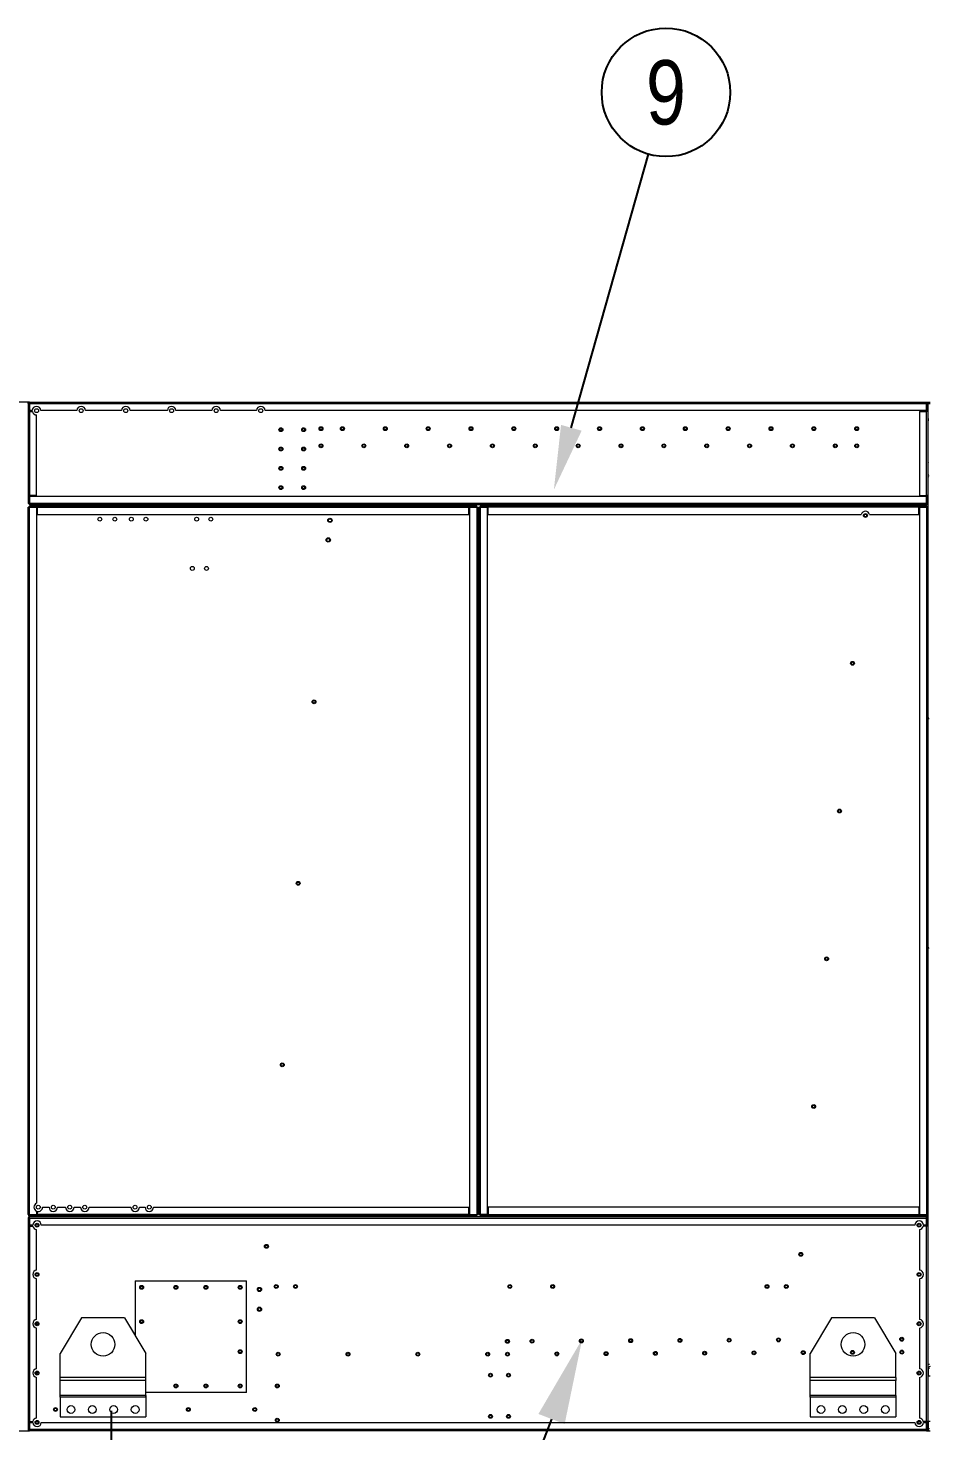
# Model space of a CAD drawing. Header units: millimetres. Extents: x -662756 to 31653, y -141394 to 22156.
# Drawn here: x 12839 to 14941, y 8944 to 12216 of the extents above; entities that cross this region are included whole.
import ezdxf
from ezdxf import colors
from ezdxf.entities.mleader import LeaderData, LeaderLine
from ezdxf.enums import TextEntityAlignment as Align
from ezdxf.math import Vec2, Vec3

# ---------------------------------------------------------------- set-up
doc = ezdxf.new("R2010")
doc.units = ezdxf.units.MM
doc.linetypes.add('CENTER', pattern=[2, 1.25, -0.25, 0.25, -0.25])
for name, color, linetype in [('1', 1, 'CENTER'), ('냉각탑_dim', 1, 'Continuous'), ('냉각탑_text', 3, 'Continuous')]:
    doc.layers.add(name, color=color, linetype=linetype)
doc.styles.get("Standard").update_dxf_attribs({"font": 'arial.ttf'})
doc.dimstyles.new('1.40', dxfattribs={"dimscale": 20, "dimtxt": 1.5, "dimasz": 1, "dimexe": 0.5, "dimexo": 0.5, "dimgap": 0.5, "dimtad": 1, "dimdec": 0, "dimzin": 0, "dimdsep": 46, "dimtxsty": 'Standard', "dimcen": 0, "dimclrd": 2, "dimclre": 2, "dimclrt": 3, "dimadec": 0, "dimazin": 0, "dimtfac": 1, "dimtdec": 0, "dimtmove": 0, "dimatfit": 0, "dimfxl": 1, "dimtolj": 1, "dimtzin": 0, "dimlwd": -1, "dimlwe": -1, "dimarcsym": 0})

# ---------------------------------------------------------------- blocks, each defined once
blk = doc.blocks.new('*D119')
at = {"color": 2, "transparency": 16777216}
for p, q in [((11838.8, 8849), (11838.8, 7799.3)), ((12838.8, 8847.3), (12838.8, 7799.3)), ((11958.8, 7809.3), (12718.8, 7809.3))]:
    blk.add_line(p, q, dxfattribs=at)
for points in [[(11958.8, 7829.3), (11958.8, 7789.3), (11838.8, 7809.3)], [(12718.8, 7829.3), (12718.8, 7789.3), (12838.8, 7809.3)]]:
    blk.add_solid(points, dxfattribs=at)
at = {"layer": 'Defpoints', "color": 0, "transparency": 16777216}
for p in [(11838.8, 8949), (12838.8, 8947.3), (12838.8, 7809.3)]:
    blk.add_point(p, dxfattribs=at)
at = {"color": 3, "lineweight": 5, "transparency": 16777216, "insert": (12338.8, 7940.8), "char_height": 140, "attachment_point": 5}
blk.add_mtext('\\A1;1000', dxfattribs=at)
blk = doc.blocks.new('*D122')
at = {"color": 2, "transparency": 16777216}
for p, q in [((12838.8, 8847.3), (12838.8, 7799.3)), ((17338.8, 8848.5), (17338.8, 7799.3)), ((12958.8, 7809.3), (17218.8, 7809.3))]:
    blk.add_line(p, q, dxfattribs=at)
for points in [[(12958.8, 7829.3), (12958.8, 7789.3), (12838.8, 7809.3)], [(17218.8, 7829.3), (17218.8, 7789.3), (17338.8, 7809.3)]]:
    blk.add_solid(points, dxfattribs=at)
at = {"layer": 'Defpoints', "color": 0, "transparency": 16777216}
for p in [(12838.8, 8947.3), (17338.8, 8948.5), (17338.8, 7809.3)]:
    blk.add_point(p, dxfattribs=at)
at = {"color": 3, "lineweight": 5, "transparency": 16777216, "insert": (15088.8, 7940.8), "char_height": 140, "attachment_point": 5}
blk.add_mtext('\\A1;4500', dxfattribs=at)
blk = doc.blocks.new('1')
at = {"color": 0, "lineweight": 20}
for p, q in [((12838.8, 11343.8), (11838.8, 11343.8)), ((12842.3, 11343.8), (12838.8, 11343.8)), ((12838.8, 11340.3), (12838.8, 11343.8)), ((14935.3, 8943.8), (14943.5, 8943.8))]:
    blk.add_line(p, q, dxfattribs=at)
at = {"color": 7, "lineweight": 20, "ltscale": 0.001111}
for p, q in [((12840.8, 11340.3), (12838.8, 11340.3)), ((12842.3, 11323.8), (12842.3, 11321.8)), ((14938.8, 11340.3), (14936.8, 11340.3)), ((14938.8, 11304.9), (14940.8, 11304.9)), ((14938.8, 11301.8), (14940.8, 11301.8)), ((12838.8, 11107.3), (12840.8, 11107.3)), ((12842.3, 11125.8), (12842.3, 11123.8)), ((13395.3, 11103.8), (13395.3, 11101.8)), ((13399.8, 11101.8), (13399.8, 11103.8)), ((13401.8, 11101.8), (13401.8, 11103.8)), ((13403.8, 11103.8), (13403.8, 11101.8)), ((13407.3, 11103.8), (13407.3, 11101.8)), ((13503.3, 11103.8), (13503.3, 11101.8)), ((13506.8, 11103.8), (13506.8, 11101.8)), ((14936.8, 11107.3), (14938.8, 11107.3)), ((12840.8, 9440.3), (12838.8, 9440.3)), ((14938.8, 9440.3), (14936.8, 9440.3)), ((12842.3, 9423.8), (12842.3, 9421.8)), ((12838.8, 8947.3), (12840.8, 8947.3)), ((12842.3, 8965.8), (12842.3, 8963.8)), ((14936.8, 8947.3), (14938.8, 8947.3))]:
    blk.add_line(p, q, dxfattribs=at)
at = {"color": 7, "lineweight": 20, "ltscale": 0.010278}
for p, q in [((12838.8, 11340.3), (12838.8, 11321.8)), ((12840.8, 11321.8), (12840.8, 11340.3)), ((14935.3, 11321.8), (14935.3, 11340.3)), ((14936.8, 11340.3), (14936.8, 11321.8)), ((14938.8, 11321.8), (14938.8, 11340.3)), ((12838.8, 11125.8), (12838.8, 11107.3)), ((12840.8, 11107.3), (12840.8, 11125.8)), ((12860.4, 11101.8), (12841.9, 11101.8)), ((12841.9, 11100.2), (12860.4, 11100.2)), ((12841.9, 11098.7), (12860.4, 11098.7)), ((13885.7, 11101.8), (13867.2, 11101.8)), ((13867.2, 11100.2), (13885.7, 11100.2)), ((13867.2, 11098.7), (13885.7, 11098.7)), ((13912.4, 11101.8), (13893.9, 11101.8)), ((13893.9, 11100.2), (13912.4, 11100.2)), ((13893.9, 11098.7), (13912.4, 11098.7)), ((14935.7, 11101.8), (14917.2, 11101.8)), ((14917.2, 11100.2), (14935.7, 11100.2)), ((14917.2, 11098.7), (14935.7, 11098.7)), ((14935.3, 11107.3), (14935.3, 11125.8)), ((14936.8, 11125.8), (14936.8, 11107.3)), ((14938.8, 11107.3), (14938.8, 11125.8)), ((12838.8, 9440.3), (12838.8, 9421.8)), ((12840.8, 9421.8), (12840.8, 9440.3)), ((12860.4, 9447.4), (12841.9, 9447.4)), ((12841.9, 9445.8), (12860.4, 9445.8)), ((13885.7, 9447.4), (13867.2, 9447.4)), ((13867.2, 9445.8), (13885.7, 9445.8)), ((13912.4, 9447.4), (13893.9, 9447.4)), ((13893.9, 9445.8), (13912.4, 9445.8)), ((14935.7, 9447.4), (14917.2, 9447.4)), ((14917.2, 9445.8), (14935.7, 9445.8)), ((14935.3, 9421.8), (14935.3, 9440.3)), ((14936.8, 9440.3), (14936.8, 9421.8)), ((14938.8, 9421.8), (14938.8, 9440.3)), ((12838.8, 8965.8), (12838.8, 8947.3)), ((12840.8, 8947.3), (12840.8, 8965.8)), ((14935.3, 8947.3), (14935.3, 8965.8)), ((14936.8, 8965.8), (14936.8, 8947.3)), ((14938.8, 8947.3), (14938.8, 8965.8))]:
    blk.add_line(p, q, dxfattribs=at)
at = {"color": 7, "lineweight": 20, "ltscale": 0.000833333}
for p, q in [((12842.3, 11340.3), (12840.8, 11340.3)), ((14935.3, 11340.3), (14936.8, 11340.3)), ((12842.3, 11107.3), (12840.8, 11107.3)), ((12841.9, 11098.7), (12841.9, 11100.2)), ((13885.7, 11098.7), (13885.7, 11100.2)), ((13893.9, 11098.7), (13893.9, 11100.2)), ((14935.3, 11107.3), (14936.8, 11107.3)), ((14935.7, 11098.7), (14935.7, 11100.2)), ((12842.3, 9440.3), (12840.8, 9440.3)), ((12841.9, 9448.9), (12841.9, 9447.4)), ((13885.7, 9448.9), (13885.7, 9447.4)), ((13893.9, 9448.9), (13893.9, 9447.4)), ((14935.3, 9440.3), (14936.8, 9440.3)), ((14935.7, 9448.9), (14935.7, 9447.4)), ((12842.3, 8947.3), (12840.8, 8947.3)), ((14935.3, 8947.3), (14936.8, 8947.3))]:
    blk.add_line(p, q, dxfattribs=at)
at = {"color": 7, "lineweight": 20}
for p, q in [((12842.3, 11343.8), (14935.3, 11343.8)), ((12842.3, 11340.3), (14935.3, 11340.3)), ((14935.3, 11323.8), (13391.8, 11323.8)), ((14938.8, 9098.9), (14938.8, 11340.7)), ((12838.8, 9448.9), (12838.8, 11098.7)), ((12841.9, 9448.9), (12841.9, 11098.7)), ((14935.3, 11123.8), (12842.3, 11123.8)), ((14935.3, 11107.3), (12842.3, 11107.3)), ((14935.3, 11103.8), (12842.3, 11103.8)), ((12858.8, 11098.7), (12858.8, 9475)), ((12860.4, 11101.8), (13867.2, 11101.8)), ((12860.4, 11098.7), (13867.2, 11098.7)), ((13868.8, 11098.7), (13868.8, 9448.9)), ((13885.7, 11098.7), (13885.7, 9448.9)), ((13888.8, 11098.7), (13888.8, 9448.9)), ((13890.8, 11098.7), (13890.8, 9448.9)), ((13893.9, 11098.7), (13893.9, 9448.9)), ((13910.8, 9448.9), (13910.8, 11098.7)), ((14917.2, 11101.8), (13912.4, 11101.8)), ((14917.2, 11098.7), (13912.4, 11098.7)), ((14918.8, 11098.7), (14918.8, 9448.9)), ((14935.7, 9448.9), (14935.7, 11098.7)), ((12860.4, 11081.8), (13867.2, 11081.8)), ((14917.2, 9465.8), (13912.4, 9465.8)), ((12842.3, 9443.8), (14935.3, 9443.8)), ((12842.3, 9440.3), (14935.3, 9440.3)), ((13867.2, 9448.9), (12860.4, 9448.9)), ((13867.2, 9445.8), (12860.4, 9445.8)), ((13912.4, 9448.9), (14917.2, 9448.9)), ((13912.4, 9445.8), (14917.2, 9445.8)), ((14907.8, 9423.8), (12869.8, 9423.8)), ((14935.3, 8947.3), (12842.3, 8947.3)), ((14935.3, 8943.8), (12842.3, 8943.8)), ((12869.8, 8963.8), (14907.8, 8963.8))]:
    blk.add_line(p, q, dxfattribs=at)
at = {"color": 7, "lineweight": 20, "ltscale": 0.001944}
for p, q in [((12842.3, 11340.3), (12842.3, 11343.8)), ((14935.3, 11340.3), (14935.3, 11343.8)), ((12838.8, 11321.8), (12842.3, 11321.8)), ((14938.8, 11321.8), (14935.3, 11321.8)), ((12838.8, 11125.8), (12842.3, 11125.8)), ((12842.3, 11107.3), (12842.3, 11103.8)), ((14938.8, 11125.8), (14935.3, 11125.8)), ((14935.3, 11107.3), (14935.3, 11103.8)), ((12842.3, 9440.3), (12842.3, 9443.8)), ((14935.3, 9440.3), (14935.3, 9443.8)), ((12838.8, 9421.8), (12842.3, 9421.8)), ((14938.8, 9421.8), (14935.3, 9421.8)), ((12838.8, 8965.8), (12842.3, 8965.8)), ((12842.3, 8947.3), (12842.3, 8943.8)), ((14938.8, 8965.8), (14935.3, 8965.8)), ((14935.3, 8947.3), (14935.3, 8943.8))]:
    blk.add_line(p, q, dxfattribs=at)
at = {"color": 7, "lineweight": 20, "ltscale": 0.009167}
for p, q in [((12842.3, 11340.3), (12842.3, 11323.8)), ((14935.3, 11323.8), (14935.3, 11340.3)), ((14918.8, 11321.8), (14935.3, 11321.8)), ((12858.8, 11125.8), (12842.3, 11125.8)), ((12842.3, 11123.8), (12842.3, 11107.3)), ((14918.8, 11125.8), (14935.3, 11125.8)), ((14935.3, 11107.3), (14935.3, 11123.8)), ((12842.3, 9440.3), (12842.3, 9423.8)), ((14935.3, 9423.8), (14935.3, 9440.3)), ((12842.3, 8963.8), (12842.3, 8947.3)), ((14935.3, 8947.3), (14935.3, 8963.8))]:
    blk.add_line(p, q, dxfattribs=at)
at = {"color": 7, "lineweight": 20, "ltscale": 0.003611}
blk.add_line((12848.8, 11323.8), (12842.3, 11323.8), dxfattribs=at)
at = {"color": 7, "lineweight": 20, "ltscale": 0.046667}
for p, q in [((12952.8, 11323.8), (12868.8, 11323.8)), ((13056.8, 11323.8), (12972.8, 11323.8)), ((13267.8, 11323.8), (13183.8, 11323.8)), ((13371.8, 11323.8), (13287.8, 11323.8))]:
    blk.add_line(p, q, dxfattribs=at)
at = {"color": 7, "lineweight": 20, "ltscale": 0.048333}
blk.add_line((13163.8, 11323.8), (13076.8, 11323.8), dxfattribs=at)
at = {"color": 7, "lineweight": 20, "ltscale": 0.004778}
for p, q in [((14935.3, 11343.8), (14943.9, 11343.8)), ((14935.3, 11340.7), (14943.9, 11340.7))]:
    blk.add_line(p, q, dxfattribs=at)
at = {"color": 7, "lineweight": 20, "ltscale": 0.108889}
for p, q in [((12838.8, 11321.8), (12838.8, 11125.8)), ((12842.3, 11321.8), (12842.3, 11125.8)), ((14918.8, 11321.8), (14918.8, 11125.8)), ((14935.3, 11125.8), (14935.3, 11321.8)), ((14938.8, 11125.8), (14938.8, 11321.8))]:
    blk.add_line(p, q, dxfattribs=at)
at = {"color": 7, "lineweight": 20, "ltscale": 0.003723}
blk.add_line((12842.3, 11321.8), (12849, 11321.8), dxfattribs=at)
at = {"color": 7, "lineweight": 20, "ltscale": 0.104444}
blk.add_line((12858.8, 11125.8), (12858.8, 11313.8), dxfattribs=at)
at = {"color": 7, "lineweight": 20, "ltscale": 0.002887}
blk.add_line((13431.4, 11277.8), (13426.2, 11277.8), dxfattribs=at)
at = {"color": 7, "lineweight": 20, "ltscale": 0.001247}
for p, q in [((14938.8, 11202.5), (14940.8, 11203.5)), ((14940.8, 11173.3), (14938.8, 11172.3)), ((14940.8, 11169.9), (14938.8, 11168.8))]:
    blk.add_line(p, q, dxfattribs=at)
at = {"color": 7, "lineweight": 20, "ltscale": 0.001722}
for p, q in [((12841.9, 11098.7), (12838.8, 11098.7)), ((12860.4, 11098.7), (12860.4, 11101.8)), ((13867.2, 11098.7), (13867.2, 11101.8)), ((13885.7, 11098.7), (13888.8, 11098.7)), ((13890.8, 11098.7), (13893.9, 11098.7)), ((13912.4, 11101.8), (13912.4, 11098.7)), ((14917.2, 11101.8), (14917.2, 11098.7)), ((14938.8, 11098.7), (14935.7, 11098.7)), ((12841.9, 9448.9), (12838.8, 9448.9)), ((12860.4, 9448.9), (12860.4, 9445.8)), ((13867.2, 9448.9), (13867.2, 9445.8)), ((13885.7, 9448.9), (13888.8, 9448.9)), ((13890.8, 9448.9), (13893.9, 9448.9)), ((13912.4, 9445.8), (13912.4, 9448.9)), ((14917.2, 9445.8), (14917.2, 9448.9)), ((14938.8, 9448.9), (14935.7, 9448.9)), ((14941.9, 9098.9), (14938.8, 9098.9))]:
    blk.add_line(p, q, dxfattribs=at)
at = {"color": 7, "lineweight": 20, "ltscale": 0.000888889}
for p, q in [((12841.9, 11101.8), (12841.9, 11100.2)), ((13885.7, 11100.2), (13885.7, 11101.8)), ((13893.9, 11101.8), (13893.9, 11100.2)), ((14935.7, 11100.2), (14935.7, 11101.8)), ((12841.9, 9447.4), (12841.9, 9445.8)), ((12860.4, 9448.9), (12858.8, 9448.9)), ((13868.8, 9448.9), (13867.2, 9448.9)), ((13885.7, 9445.8), (13885.7, 9447.4)), ((13893.9, 9447.4), (13893.9, 9445.8)), ((13912.4, 9448.9), (13910.8, 9448.9)), ((14918.8, 9448.9), (14917.2, 9448.9)), ((14935.7, 9445.8), (14935.7, 9447.4))]:
    blk.add_line(p, q, dxfattribs=at)
at = {"color": 7, "lineweight": 20, "ltscale": 0.009389}
for p, q in [((12858.8, 11098.7), (12841.9, 11098.7)), ((12860.4, 11098.7), (12860.4, 11081.8)), ((13867.2, 11081.8), (13867.2, 11098.7)), ((13885.7, 11098.7), (13868.8, 11098.7)), ((13910.8, 11098.7), (13893.9, 11098.7)), ((13912.4, 11081.8), (13912.4, 11098.7)), ((14917.2, 11081.8), (14917.2, 11098.7)), ((14918.8, 11098.7), (14935.7, 11098.7)), ((13867.2, 9448.9), (13867.2, 9465.8)), ((13912.4, 9465.8), (13912.4, 9448.9)), ((14917.2, 9465.8), (14917.2, 9448.9)), ((12841.9, 9448.9), (12858.8, 9448.9)), ((13868.8, 9448.9), (13885.7, 9448.9)), ((13910.8, 9448.9), (13893.9, 9448.9)), ((14918.8, 9448.9), (14935.7, 9448.9))]:
    blk.add_line(p, q, dxfattribs=at)
at = {"color": 7, "lineweight": 20, "ltscale": 0.001115}
for p, q in [((13559.9, 11101.8), (13560, 11103.8)), ((14170, 11103.8), (14169.9, 11101.8)), ((14169.9, 11101.8), (14170, 11103.8)), ((14780, 11103.8), (14779.9, 11101.8)), ((14783, 11101.8), (14783.2, 11103.8)), ((14809.6, 11101.8), (14809.8, 11103.8)), ((13386, 9443.8), (13386.2, 9445.8)), ((13412.6, 9443.8), (13412.8, 9445.8)), ((13414.8, 9443.8), (13415, 9445.8)), ((14025, 9445.8), (14024.8, 9443.8)), ((14024.8, 9443.8), (14025, 9445.8)), ((14635, 9445.8), (14634.8, 9443.8)), ((14637.9, 9443.8), (14638.1, 9445.8)), ((14664.5, 9443.8), (14664.7, 9445.8))]:
    blk.add_line(p, q, dxfattribs=at)
at = {"color": 7, "lineweight": 20, "ltscale": 0.483602}
blk.add_line((13912.4, 11081.8), (14782.9, 11081.8), dxfattribs=at)
at = {"color": 7, "lineweight": 20, "ltscale": 0.063895}
blk.add_line((14802.2, 11081.8), (14917.2, 11081.8), dxfattribs=at)
at = {"color": 7, "lineweight": 20, "ltscale": 0.001192}
for p, q in [((14940.8, 10606.2), (14938.8, 10605.5)), ((14940.8, 10605.2), (14938.8, 10604.4))]:
    blk.add_line(p, q, dxfattribs=at)
at = {"color": 7, "lineweight": 20, "ltscale": 0.001281}
for p, q in [((14940.8, 10071.1), (14938.8, 10070)), ((14940.8, 10070), (14938.8, 10068.8))]:
    blk.add_line(p, q, dxfattribs=at)
at = {"color": 7, "lineweight": 20, "ltscale": 0.008333}
for p, q in [((12872.7, 9465.8), (12887.7, 9465.8)), ((12946.1, 9465.8), (12961.1, 9465.8))]:
    blk.add_line(p, q, dxfattribs=at)
at = {"color": 7, "lineweight": 20, "ltscale": 0.010222}
blk.add_line((12907.7, 9465.8), (12926.1, 9465.8), dxfattribs=at)
at = {"color": 7, "lineweight": 20, "ltscale": 0.054101}
blk.add_line((12981.1, 9465.8), (13078.5, 9465.8), dxfattribs=at)
at = {"color": 7, "lineweight": 20, "ltscale": 0.007333}
blk.add_line((13098.5, 9465.8), (13111.7, 9465.8), dxfattribs=at)
at = {"color": 7, "lineweight": 20, "ltscale": 0.408607}
blk.add_line((13131.7, 9465.8), (13867.2, 9465.8), dxfattribs=at)
at = {"color": 7, "lineweight": 20, "ltscale": 0.004279}
for p, q in [((12858.8, 9456.6), (12858.8, 9448.9)), ((12842.3, 9421.8), (12850, 9421.8)), ((14935.3, 9421.8), (14927.6, 9421.8)), ((12842.3, 8965.8), (12850, 8965.8)), ((14935.3, 8965.8), (14927.6, 8965.8))]:
    blk.add_line(p, q, dxfattribs=at)
at = {"color": 7, "lineweight": 20, "ltscale": 0.003985}
blk.add_line((12860.4, 9456.1), (12860.4, 9448.9), dxfattribs=at)
at = {"color": 7, "lineweight": 20, "ltscale": 0.253333}
for p, q in [((12838.8, 9421.8), (12838.8, 8965.8)), ((12842.3, 9421.8), (12842.3, 8965.8)), ((14935.3, 8965.8), (14935.3, 9421.8)), ((14938.8, 8965.8), (14938.8, 9421.8))]:
    blk.add_line(p, q, dxfattribs=at)
at = {"color": 7, "lineweight": 20, "ltscale": 0.004167}
for p, q in [((12849.8, 9423.8), (12842.3, 9423.8)), ((14935.3, 9423.8), (14927.8, 9423.8)), ((12842.3, 8963.8), (12849.8, 8963.8)), ((14927.8, 8963.8), (14935.3, 8963.8))]:
    blk.add_line(p, q, dxfattribs=at)
at = {"color": 7, "lineweight": 20, "ltscale": 0.052833}
for p, q in [((12858.8, 9318.8), (12858.8, 9413.9)), ((14918.8, 9413.9), (14918.8, 9318.8)), ((12858.8, 9203.8), (12858.8, 9298.9)), ((14918.8, 9298.9), (14918.8, 9203.8)), ((12858.8, 9088.8), (12858.8, 9183.9)), ((14918.8, 9183.9), (14918.8, 9088.8)), ((12858.8, 8973.8), (12858.8, 9068.9)), ((14918.8, 9068.9), (14918.8, 8973.8))]:
    blk.add_line(p, q, dxfattribs=at)
at = {"color": 7, "lineweight": 20, "ltscale": 0.144444}
for p, q in [((13088.8, 9293.8), (13348.8, 9293.8)), ((13088.8, 9293.8), (13088.8, 9166.3)), ((13348.8, 9033.8), (13348.8, 9293.8)), ((13348.8, 9033.8), (13113.8, 9033.8))]:
    blk.add_line(p, q, dxfattribs=at)
at = {"color": 7, "lineweight": 20, "ltscale": 1.31036e-06}
blk.add_line((13373.8, 9273.8), (13373.8, 9273.8), dxfattribs=at)
at = {"color": 7, "lineweight": 20, "ltscale": 0.003143}
for p, q in [((12858.8, 9196.6), (12858.8, 9191)), ((12858.8, 9081.6), (12858.8, 9076))]:
    blk.add_line(p, q, dxfattribs=at)
at = {"color": 7, "lineweight": 20, "ltscale": 0.053832}
for p, q in [((12963.8, 9207.8), (12913.8, 9124.8)), ((13063.8, 9207.8), (13113.8, 9124.8)), ((14713.8, 9207.8), (14663.8, 9124.8)), ((14813.8, 9207.8), (14863.8, 9124.8))]:
    blk.add_line(p, q, dxfattribs=at)
at = {"color": 7, "lineweight": 20, "ltscale": 0.055556}
for p, q in [((13063.8, 9207.8), (12963.8, 9207.8)), ((14813.8, 9207.8), (14713.8, 9207.8))]:
    blk.add_line(p, q, dxfattribs=at)
at = {"color": 7, "lineweight": 20, "ltscale": 0.026916}
blk.add_line((13063.8, 9207.8), (13088.8, 9166.3), dxfattribs=at)
at = {"color": 7, "lineweight": 20, "ltscale": 1.31073e-06}
blk.add_line((13373.8, 9227.8), (13373.8, 9227.8), dxfattribs=at)
at = {"color": 7, "lineweight": 20, "ltscale": 0.031187}
for p, q in [((12913.8, 9068.7), (12913.8, 9124.8)), ((14663.8, 9068.7), (14663.8, 9124.8)), ((14863.8, 9068.7), (14863.8, 9124.8))]:
    blk.add_line(p, q, dxfattribs=at)
at = {"color": 7, "lineweight": 20, "ltscale": 0.004095}
blk.add_line((13113.8, 9022.9), (13113.8, 9124.8), dxfattribs=at)
at = {"color": 7, "lineweight": 20, "ltscale": 0.003919}
for p, q in [((12913.8, 9061.6), (12913.8, 9068.7)), ((14663.8, 9061.6), (14663.8, 9068.7)), ((14863.8, 9068.7), (14863.8, 9061.6))]:
    blk.add_line(p, q, dxfattribs=at)
at = {"color": 7, "lineweight": 20, "ltscale": 0.097222}
for p, q in [((13113.8, 9068.7), (12913.8, 9068.7)), ((13113.8, 9061.6), (12913.8, 9061.6))]:
    blk.add_line(p, q, dxfattribs=at)
at = {"color": 7, "lineweight": 20, "ltscale": 0.111111}
for p, q in [((14863.8, 9068.7), (14663.8, 9068.7)), ((14863.8, 9061.6), (14663.8, 9061.6)), ((13113.8, 9026.4), (12913.8, 9026.4)), ((13113.8, 9022.9), (12913.8, 9022.9)), ((14863.8, 9026.4), (14663.8, 9026.4)), ((14863.8, 9022.9), (14663.8, 9022.9)), ((12913.8, 8976.8), (13113.8, 8976.8)), ((14663.8, 8976.8), (14863.8, 8976.8))]:
    blk.add_line(p, q, dxfattribs=at)
at = {"color": 7, "lineweight": 20, "ltscale": 0.001778}
for p, q in [((14942, 9089.1), (14938.8, 9089.1)), ((14942, 8948.5), (14938.8, 8948.5))]:
    blk.add_line(p, q, dxfattribs=at)
at = {"color": 7, "lineweight": 20, "ltscale": 0.009611}
for p, q in [((14938.8, 9089.1), (14938.8, 9071.8)), ((14938.8, 8965.8), (14938.8, 8948.5))]:
    blk.add_line(p, q, dxfattribs=at)
at = {"color": 7, "lineweight": 20, "ltscale": 0.002611}
for p, q in [((14943.5, 9071.8), (14938.8, 9071.8)), ((14943.5, 8965.8), (14938.8, 8965.8))]:
    blk.add_line(p, q, dxfattribs=at)
at = {"color": 7, "lineweight": 20, "ltscale": 0.058889}
blk.add_line((14938.8, 8965.8), (14938.8, 9071.8), dxfattribs=at)
at = {"color": 7, "lineweight": 20, "ltscale": 0.019545}
for p, q in [((12913.8, 9026.4), (12913.8, 9061.6)), ((14663.8, 9026.4), (14663.8, 9061.6)), ((14863.8, 9026.4), (14863.8, 9061.6))]:
    blk.add_line(p, q, dxfattribs=at)
at = {"color": 7, "lineweight": 20, "ltscale": 0.001959}
for p, q in [((12913.8, 9022.9), (12913.8, 9026.4)), ((13113.8, 9026.4), (13113.8, 9022.9)), ((14663.8, 9022.9), (14663.8, 9026.4)), ((14863.8, 9026.4), (14863.8, 9022.9))]:
    blk.add_line(p, q, dxfattribs=at)
at = {"color": 7, "lineweight": 20, "ltscale": 0.025612}
for p, q in [((12913.8, 9022.9), (12913.8, 8976.8)), ((13113.8, 9022.9), (13113.8, 8976.8)), ((14663.8, 9022.9), (14663.8, 8976.8)), ((14863.8, 9022.9), (14863.8, 8976.8))]:
    blk.add_line(p, q, dxfattribs=at)
at = {"color": 7, "lineweight": 20, "ltscale": 0.014167}
blk.add_line((12814.8, 8943.8), (12842.3, 8943.8), dxfattribs=at)
at = {"color": 7, "lineweight": 20}
for centre, radius in [((12858.8, 11323.8), 4.5), ((12962.8, 11323.8), 4.5), ((13066.8, 11323.8), 4.5), ((13173.8, 11323.8), 4.5), ((13277.8, 11323.8), 4.5), ((13381.8, 11323.8), 4.5), ((13428.8, 11279.3), 4.5), ((13428.8, 11279.3), 3), ((13481.8, 11279.3), 4.5), ((13481.8, 11279.3), 3), ((13522.3, 11281.8), 4.5), ((13522.3, 11281.8), 3), ((13572.3, 11281.8), 4.5), ((13572.3, 11281.8), 3), ((13672.3, 11281.8), 4.5), ((13672.3, 11281.8), 3), ((13772.3, 11281.8), 4.5), ((13772.3, 11281.8), 3), ((13872.3, 11281.8), 4.5), ((13872.3, 11281.8), 3), ((13972.3, 11281.8), 4.5), ((13972.3, 11281.8), 3), ((14072.3, 11281.8), 4.5), ((14072.3, 11281.8), 3), ((14172.3, 11281.8), 4.5), ((14172.3, 11281.8), 3), ((14272.3, 11281.8), 4.5), ((14272.3, 11281.8), 3), ((14372.3, 11281.8), 4.5), ((14372.3, 11281.8), 3), ((14472.3, 11281.8), 4.5), ((14472.3, 11281.8), 3), ((14572.3, 11281.8), 4.5), ((14572.3, 11281.8), 3), ((14672.3, 11281.8), 4.5), ((14672.3, 11281.8), 3), ((14772.3, 11281.8), 4.5), ((14772.3, 11281.8), 3), ((13428.8, 11234.3), 4.5), ((13428.8, 11234.3), 3), ((13481.8, 11234.3), 4.5), ((13481.8, 11234.3), 3), ((13522.3, 11241.8), 4.5), ((13522.3, 11241.8), 3), ((13622.3, 11241.8), 4.5), ((13622.3, 11241.8), 3), ((13722.3, 11241.8), 4.5), ((13722.3, 11241.8), 3), ((13822.3, 11241.8), 4.5), ((13822.3, 11241.8), 3), ((13922.3, 11241.8), 4.5), ((13922.3, 11241.8), 3), ((14022.3, 11241.8), 4.5), ((14022.3, 11241.8), 3), ((14122.3, 11241.8), 4.5), ((14122.3, 11241.8), 3), ((14222.3, 11241.8), 4.5), ((14222.3, 11241.8), 3), ((14322.3, 11241.8), 4.5), ((14322.3, 11241.8), 3), ((14422.3, 11241.8), 4.5), ((14422.3, 11241.8), 3), ((14522.3, 11241.8), 4.5), ((14522.3, 11241.8), 3), ((14622.3, 11241.8), 4.5), ((14622.3, 11241.8), 3), ((14722.3, 11241.8), 4.5), ((14722.3, 11241.8), 3), ((14772.3, 11241.8), 4.5), ((14772.3, 11241.8), 3), ((13428.8, 11189.3), 4.5), ((13428.8, 11189.3), 3), ((13481.8, 11189.3), 4.5), ((13481.8, 11189.3), 3), ((13428.8, 11144.3), 4.5), ((13428.8, 11144.3), 3), ((13481.8, 11144.3), 4.5), ((13481.8, 11144.3), 3), ((13006.4, 11070.8), 4.5), ((13041.4, 11070.8), 4.5), ((13079.8, 11070.8), 4.5), ((13113.8, 11070.8), 4.5), ((13232.2, 11070.8), 4.5), ((13265.2, 11070.8), 4.5), ((13543.2, 11068), 5), ((13543.2, 11068), 3.5), ((14792.6, 11079.2), 4.5), ((14792.6, 11079.2), 3), ((13539.2, 11022.2), 5), ((13539.2, 11022.2), 3.5), ((13222.1, 10955.8), 4.5), ((13255.1, 10955.8), 4.5), ((14762.4, 10734.5), 4.5), ((14762.4, 10734.5), 3), ((13506.1, 10644.6), 4.5), ((13506.1, 10644.6), 3), ((14732.2, 10389.8), 4.5), ((14732.2, 10389.8), 3), ((13469.1, 10221.3), 4.5), ((13469.1, 10221.3), 3), ((14702.1, 10045.2), 4.5), ((14702.1, 10045.2), 3), ((13432, 9797.9), 4.5), ((13432, 9797.9), 3), ((14671.9, 9700.5), 4.5), ((14671.9, 9700.5), 3), ((12862.7, 9465.8), 4.5), ((12897.7, 9465.8), 4.5), ((12936.1, 9465.8), 4.5), ((12971.1, 9465.8), 4.5), ((13088.5, 9465.8), 4.5), ((13121.7, 9465.8), 4.5), ((12859.8, 9423.8), 4.5), ((12859.8, 9423.8), 3), ((14917.8, 9423.8), 4.5), ((14917.8, 9423.8), 3), ((13395, 9374.5), 4.5), ((13395, 9374.5), 3), ((14641.8, 9355.8), 4.5), ((14641.8, 9355.8), 3), ((12859.8, 9308.8), 4.5), ((12859.8, 9308.8), 3), ((14917.8, 9308.8), 4.5), ((14917.8, 9308.8), 3), ((13103.8, 9278.8), 4.5), ((13103.8, 9278.8), 3), ((13183.8, 9278.8), 4.5), ((13183.8, 9278.8), 3), ((13253.8, 9278.8), 4.5), ((13253.8, 9278.8), 3), ((13333.8, 9278.8), 4.5), ((13333.8, 9278.8), 3), ((13378.8, 9273.8), 5), ((13378.8, 9273.8), 3.5), ((13417.9, 9280.8), 4.5), ((13417.9, 9280.8), 3), ((13462.9, 9280.8), 4.5), ((13462.9, 9280.8), 3), ((13962.9, 9280.8), 4.5), ((13962.9, 9280.8), 3), ((14062.9, 9280.8), 4.5), ((14062.9, 9280.8), 3), ((14562.9, 9280.8), 4.5), ((14562.9, 9280.8), 3), ((14607.9, 9280.8), 4.5), ((14607.9, 9280.8), 3), ((13378.8, 9227.8), 5), ((13378.8, 9227.8), 3.5), ((12859.8, 9193.8), 4.5), ((12859.8, 9193.8), 3), ((13103.8, 9198.8), 4.5), ((13103.8, 9198.8), 3), ((13333.8, 9198.8), 4.5), ((13333.8, 9198.8), 3), ((14917.8, 9193.8), 4.5), ((14917.8, 9193.8), 3), ((13013.8, 9145.8), 27.5), ((14763.8, 9145.8), 27.5), ((13333.8, 9128.8), 4.5), ((13333.8, 9128.8), 3), ((13957.3, 9152.9), 4.5), ((13957.3, 9152.9), 3), ((14014.8, 9153.2), 4.5), ((14014.8, 9153.2), 3), ((14129.8, 9153.8), 4.5), ((14129.8, 9153.8), 3), ((14244.8, 9154.4), 4.5), ((14244.8, 9154.4), 3), ((14359.8, 9155), 4.5), ((14359.8, 9155), 3), ((14474.8, 9155.6), 4.5), ((14474.8, 9155.6), 3), ((14532.5, 9125.9), 4.5), ((14589.8, 9156.2), 4.5), ((14589.8, 9156.2), 3), ((14647.5, 9126.5), 4.5), ((14762.5, 9127.1), 4.5), ((14877.3, 9157.7), 4.5), ((14877.5, 9127.7), 4.5), ((14877.3, 9157.7), 3), ((14877.5, 9127.7), 3), ((13422.3, 9122.8), 4.5), ((13422.3, 9122.8), 3), ((13585.3, 9122.8), 4.5), ((13585.3, 9122.8), 3), ((13748.3, 9122.8), 4.5), ((13748.3, 9122.8), 3), ((13911.3, 9122.8), 4.5), ((13911.3, 9122.8), 3), ((13957.5, 9122.9), 4.5), ((13957.5, 9122.9), 3), ((14072.5, 9123.5), 4.5), ((14072.5, 9123.5), 3), ((14187.5, 9124.1), 4.5), ((14187.5, 9124.1), 3), ((14302.5, 9124.7), 4.5), ((14302.5, 9124.7), 3), ((14417.5, 9125.3), 4.5), ((14417.5, 9125.3), 3), ((14532.5, 9125.9), 3), ((14647.5, 9126.5), 3), ((14762.5, 9127.1), 3), ((12859.8, 9078.8), 4.5), ((12859.8, 9078.8), 3), ((13917.8, 9073.8), 4.5), ((13917.8, 9073.8), 3), ((13959.8, 9073.8), 4.5), ((13959.8, 9073.8), 3), ((14917.8, 9078.8), 4.5), ((14917.8, 9078.8), 3), ((13183.8, 9048.8), 4.5), ((13183.8, 9048.8), 3), ((13253.8, 9048.8), 4.5), ((13253.8, 9048.8), 3), ((13333.8, 9048.8), 4.5), ((13333.8, 9048.8), 3), ((13420.3, 9048.8), 4.5), ((13420.3, 9048.8), 3), ((12938.8, 8993.8), 9), ((12988.8, 8993.8), 9), ((13038.8, 8993.8), 9), ((13088.8, 8993.8), 9), ((14688.8, 8993.8), 9), ((14738.8, 8993.8), 9), ((14788.8, 8993.8), 9), ((14838.8, 8993.8), 9), ((12859.8, 8963.8), 4.5), ((12859.8, 8963.8), 3), ((12902.8, 8993.8), 4.5), ((12902.8, 8993.8), 3), ((13212.8, 8993.8), 4.5), ((13212.8, 8993.8), 3), ((13367.8, 8993.8), 4.5), ((13367.8, 8993.8), 3), ((13420.3, 8968.8), 4.5), ((13420.3, 8968.8), 3), ((13917.8, 8977.8), 4.5), ((13917.8, 8977.8), 3), ((13959.8, 8977.8), 4.5), ((13959.8, 8977.8), 3), ((14917.8, 8963.8), 4.5), ((14917.8, 8963.8), 3)]:
    blk.add_circle(centre, radius, dxfattribs=at)
for centre, radius, start, end in [((12858.8, 11323.8), 10, 0, 180), ((12962.8, 11323.8), 10, 0, 180), ((13066.8, 11323.8), 10, 0, 180), ((13173.8, 11323.8), 10, 0, 180), ((13277.8, 11323.8), 10, 0, 180), ((13381.8, 11323.8), 10, 0, 180), ((13407.3, 11340.3), 3.5, 90, 90.2449), ((14782.3, 11340.3), 3.5, 89.7551, 90), ((12858.8, 11323.8), 10, 191.5372, 270), ((14792.6, 11079.2), 10, 15.1274, 164.8726), ((12862.7, 9465.8), 10, 113.1047, 246.8953), ((12862.7, 9465.8), 10, 256.5609, 0), ((12897.7, 9465.8), 10, 180, 0), ((12936.1, 9465.8), 10, 180, 0), ((12971.1, 9465.8), 10, 180, 0), ((13088.5, 9465.8), 10, 180, 0), ((13121.7, 9465.8), 10, 180, 0), ((12842.3, 9440.3), 3.5, 90, 180), ((12842.7, 9449.3), 3.5, 186.5624, 256.3805), ((12842.3, 9440.3), 1.5, 90, 180), ((12842.7, 9449.3), 1.5, 195.4662, 236.673), ((12859.8, 9423.8), 10, 0, 180), ((12877.3, 9440.3), 3.5, 89.755, 90), ((13241.6, 9453.8), 25, 198.6635, 203.5788), ((13241.6, 9453.8), 17, 208.0734, 216.0328), ((13241.6, 9453.8), 15, 212.232, 221.8115), ((13241.6, 9453.8), 12.5, 219.7932, 233.1319), ((13241.6, 9453.8), 12.5, 306.8681, 320.2068), ((13241.6, 9453.8), 15, 318.1885, 327.768), ((13241.6, 9453.8), 17, 323.9672, 331.9266), ((13241.6, 9453.8), 25, 336.4218, 341.3365), ((14900.3, 9440.3), 3.5, 90, 90.245), ((14917.8, 9423.8), 10, 0, 180), ((14935.3, 9440.3), 3.5, 0, 90), ((14935.3, 9440.3), 1.5, 0, 90), ((12859.8, 9423.8), 10, 191.537, 264.2608), ((14917.8, 9423.8), 3, 173.8521, 180.0284), ((14917.8, 9423.8), 10, 275.7392, 348.463), ((12859.8, 9308.8), 10, 95.7392, 264.2608), ((14917.8, 9308.8), 3, 173.8521, 180.0293), ((14917.8, 9308.8), 10, 275.7392, 84.2608), ((12859.8, 9193.8), 10, 95.7392, 264.2608), ((14917.8, 9193.8), 10, 275.7392, 84.2608), ((14917.8, 9193.8), 3, 173.8521, 180.0293), ((12859.8, 9078.8), 10, 95.7392, 264.2608), ((14917.8, 9078.8), 3, 173.8521, 180.0293), ((14917.8, 9078.8), 10, 275.7392, 84.2608), ((14943.5, 9089.1), 4.7, 90, 180), ((12859.8, 8963.8), 10, 95.7392, 168.463), ((14917.8, 8963.8), 10, 11.537, 84.2608), ((12842.3, 8947.3), 3.5, 180, 270), ((12842.3, 8947.3), 1.5, 180, 270), ((12859.8, 8963.8), 10, 180, 0), ((14917.8, 8963.8), 10, 180, 0), ((14917.8, 8963.8), 3, 173.8521, 180.0293), ((14935.3, 8947.3), 3.5, 270, 0), ((14935.3, 8947.3), 1.5, 270, 0), ((14943.5, 8948.5), 4.7, 180, 270)]:
    blk.add_arc(centre, radius, start, end, dxfattribs=at)
at = {"layer": '1'}
blk.add_line((13033.8, 8734.6), (13033.8, 8990.8), dxfattribs=at)
at = {"layer": '냉각탑_dim', "lineweight": -3}
blk.add_solid([(14130.5, 11277), (14065.7, 11139.5), (14082.4, 11290.6)], dxfattribs=at)

msp = doc.modelspace()

# ---------------------------------------------------------------- linework, layer by layer
at = {"layer": '냉각탑_dim', "linetype": 'ByBlock', "lineweight": -3}
msp.add_lwpolyline([(14106.4, 11283.8), (14286.5, 11921.9)], dxfattribs=at)
msp.add_circle((14327.2, 12066.3), 150, dxfattribs=at)

# ---------------------------------------------------------------- block references
msp.add_blockref('1', (0, 0))

# ---------------------------------------------------------------- texts
at = {"layer": '냉각탑_text', "width": 0.8}
msp.add_text('9', height=150, dxfattribs=at).set_placement((14327.2, 12066.3), align=Align.MIDDLE_CENTER)

# ---------------------------------------------------------------- dimensions: what is measured, and where the dimension line sits
at = {"lineweight": 5}
for base, p1, p2, picture, middle in [((12838.8, 7809.3), (11838.8, 8949), (12838.8, 8947.3), '*D119', (12338.8, 7940.8)), ((17338.8, 7809.3), (12838.8, 8947.3), (17338.8, 8948.5), '*D122', (15088.8, 7940.8))]:
    dim = msp.add_linear_dim(base=base, p1=p1, p2=p2, dimstyle='1.40', override={"dimtxt": 7, "dimasz": 6, "dimexo": 5, "dimgap": 3}, dxfattribs=at)
    dim.commit()
    dim.dimension.update_dxf_attribs({"geometry": picture, "text_midpoint": middle})

# ---------------------------------------------------------------- leaders
at = {"layer": '냉각탑_dim', "lineweight": -3}
ml = msp.add_multileader_mtext('Standard', dxfattribs=at)
ml.set_content('')
ml.set_leader_properties(color=256)
ml.build(insert=Vec2(0, 0))
ml.multileader.update_dxf_attribs({"text_right_attachment_type": 6, "dogleg_length": 5, "arrow_head_size": 199.5, "scale": 30})
ctx = ml.context
ctx.base_point, ctx.scale, ctx.char_height, ctx.arrow_head_size, ctx.landing_gap_size, ctx.plane_origin = Vec3(13089.1, 6961.2), 30, 7.18, 199.5, 3.59, Vec3(14090.4, 7286.9)
ctx.right_attachment, ctx.text_align_type = 6, 2
notes = []
notes.append((ctx, [(0, (1, 1, 0), (13288.6, 6961.2), (-1, 0), 199.5, [(0, [(14131.7, 9157.9)], 0, [])])]))
ctx.mtext, ml.multileader.dxf.content_type = None, 0
for ctx, leaders in notes:
    for number, flags, end, landing, length, lines in leaders:
        leader = LeaderData()
        leader.index, (leader.has_last_leader_line, leader.has_dogleg_vector, leader.attachment_direction) = number, flags
        leader.last_leader_point, leader.dogleg_vector, leader.dogleg_length = Vec3(end), Vec3(landing), length
        for number, points, colour, breaks in lines:
            line = LeaderLine()
            line.index, line.vertices, line.color, line.breaks = number, Vec3.list(points), colors.encode_raw_color(colour), breaks
            leader.lines.append(line)
        ctx.leaders.append(leader)

doc.saveas('drawing.dxf')
